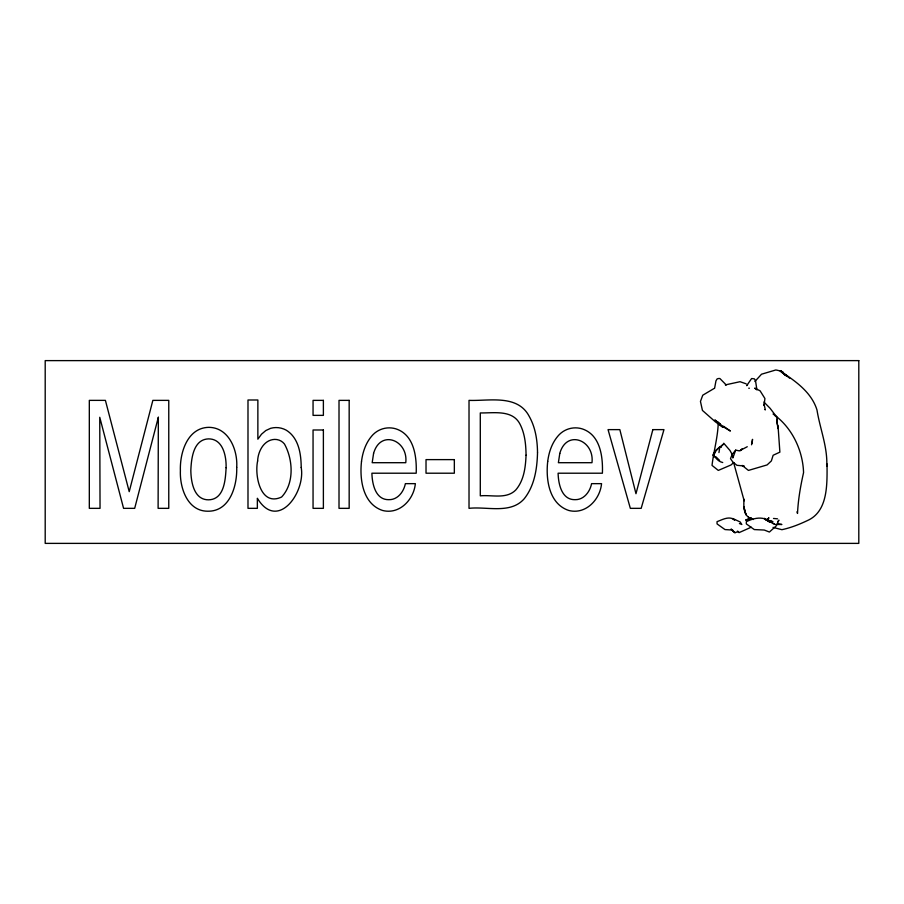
<?xml version="1.0" encoding="UTF-8"?>
<svg xmlns="http://www.w3.org/2000/svg" width="904" height="904" viewBox="0 0 904 904"><rect width="100%" height="100%" fill="white"/><g stroke="black" fill="none" stroke-linecap="round" stroke-linejoin="round"><path stroke-width="1.36" d="M732.907 456.045L732.839 458L735.675 450.135L739.359 450.881L747.269 446.723M777.881 428.541L776.751 419.004M718.262 422.304C717.923 436.971 713.719 450.972 712.024 465.39L718.307 470.419L731.087 464.927L733.641 462.532M714.589 388.313L715.957 380.878L717.154 378.878L718.601 378.516L719.878 378.516L726.217 384.946L725.37 384.889L740.06 381.703L746.184 383.838M752.083 443.548L752.535 439.344L751.552 444.791M826.776 466.294C827.668 446.915 819.973 428.824 816.99 409.998C811.374 391.884 795.102 380.957 780.141 370.934L789.644 378.154M718.951 452.576L719.878 446.666L721.109 447.412M751.213 518.625L750.704 517.777L745.845 519.969M767.609 519.71L768.92 517.777L767.439 519.517M777.768 521.698L778.898 520.128L776.344 525.755L769.417 532.049L764.287 530.038L754.286 529.574L746.342 523.913L746.342 521.664C753.529 518.15 763.564 515.619 769.925 522.105L764.287 518.376L774.66 524.139L772.231 523.28M735.675 450.135L732.206 454.396L730.488 458.656L732.828 461.978L736.929 465.311L744.229 466.012M754.885 381.499L761.507 374.211L775.948 369.939M719.878 446.666L715.9 450.915L713.81 455.175C715.832 458.486 718.77 461.752 722.725 462.532M720.884 446.813L723.505 444.067L715.979 450.192L712.747 455.006L714.149 456.893M740.557 450.621L742.353 448.859L740.579 450.463M826.561 464.26L827.047 463.899C827.058 483.312 828.448 511.381 807.34 520.602C799.204 524.467 790.74 527.789 781.915 529.699L773.022 527.371M714.024 388.528L702.758 395.206L700.453 401.432L702.442 410.427L715.279 421.761L722.771 427.174L719.29 424.202M751.258 527.202L739.065 532.625L737.415 531.1M747.54 384.889L746.693 385.658L751.631 378.516L754.411 378.878L755.552 380.866L756.908 389.873L754.716 388.121L760.094 390.822L764.92 398.506L764.061 405.421L764.016 403.964L765.326 409.896L764.852 409.557M745.789 520.094L749.857 518.986M738.534 531.507L734.884 532.705L731.087 529.066L734.997 532.693L731.799 529.857M732.681 530.06L724.997 529.574L717.053 523.913L717.053 521.664C722.307 519.676 729.562 515.529 734.602 520.015M775.564 524.489L781.87 524.489L778.152 523.823M748.738 388.2L749.371 388.234M777.53 518.828L773.496 518.455M776.83 370.154L781.248 371.194L786.209 375.917M765.213 519.382L772.705 521.642L765.213 519.382L769.858 522.162M739.415 523.54L741.834 524.501L740.127 521.936L732.681 518.489L734.523 520.015M719.584 460.407L715.934 456.814M753.213 519.517L750.704 517.777M723.562 426.236L730.387 431.027L723.788 427.117L714.804 419.976L720.149 423.829M786.152 375.375L780.593 371.047L783.486 373.68M742.139 465.39L748.433 470.419L767.1 464.927L771.361 460.927L773.146 455.254L779.881 452.147L777.994 425.287M773.056 414.009C791.847 427.095 802.82 450.09 803.566 472.589C800.537 486.069 798.153 499.618 797.52 513.438L797.012 511.777M775.123 415.795L776.739 417.162M749.665 518.184C743.178 514.24 743.676 505.856 743.992 499.268L744.173 500.816L733.686 462.78M763.925 402.054L770.118 408.314L777.35 417.84M723.742 443.242L729.98 450.486L732.364 454.757M748.535 517.088L750.23 519.111M781.248 371.194L782.762 373.329M782.581 371.51L784.683 374.945M776.875 419.094L777.248 424.236M158.336 417.275L158.11 508.342L168.765 508.342L168.765 400.37L152.855 400.37L129.215 491.663L105.406 400.37L89.315 400.37L89.315 508.342L100.039 508.342L99.756 417.275L123.577 508.342L134.685 508.342L158.336 417.275M257.629 460.995C254.419 475.843 260.567 506.873 281.596 497.03C294.512 483.38 293.054 459.492 284.444 443.988A12.147 12.147 0 0 0 274.68 439.4C263.945 439.796 257.99 451.356 257.629 460.995M236.712 467.334C237.3 485.55 230 511.743 207.536 511.212C187.309 511.088 179.681 487.606 180.393 470.713C179.715 452.836 187.388 427.648 208.892 427.343C228.881 427.547 237.842 450.124 236.712 467.334M301.202 467.481C305.654 492.251 277.652 531.789 257.357 498.273L257.357 508.342L247.99 508.342L247.99 399.997L257.866 399.997L257.866 439.174L261.516 434.191L265.821 430.541L270.646 428.315A20.758 20.758 0 0 1 286.082 430.089C298.727 437.728 301.134 453.944 301.202 467.481M361.51 461.458C359.464 479.391 362.82 503.912 382.561 510.466C399.489 514.862 413.84 499.596 415.354 483.651L405.365 483.651C403.817 491.663 397.737 499.923 388.833 499.675C375.375 499.957 372.143 483.719 371.906 473.21L416.202 473.21C416.8 456.791 414.235 434.813 395.895 428.846A22.781 22.781 0 0 0 373.16 434.508C366.154 441.751 362.73 451.604 361.51 461.458M547.711 461.458C545.677 479.391 549.033 503.912 568.763 510.466C585.702 514.862 600.053 499.596 601.555 483.651L591.578 483.651C590.029 491.663 583.95 499.923 575.034 499.675C561.576 499.957 558.344 483.719 558.107 473.21L602.403 473.21C603.002 456.791 600.448 434.813 582.108 428.846A22.781 22.781 0 0 0 559.373 434.508C552.355 441.751 548.943 451.604 547.711 461.458M526.06 455.198C525.529 467.391 523.981 480.544 515.653 490.115C506.217 499.403 491.957 494.669 480.295 495.844L480.295 412.936C493.607 413.184 512.398 409.455 519.936 424.032C524.896 433.615 525.913 444.587 526.06 455.198M537.518 452.701C537.112 468.758 534.524 485.832 524.218 498.759C510.557 514.41 486.827 506.274 469.018 508.342L469.018 400.37C489.053 401.139 517.427 394.133 529.111 416.168C535.405 427.253 537.394 440.112 537.518 452.701M226.102 467.696C225.458 479.47 224.35 499.573 208.496 499.822C193.829 499.856 191.004 481.798 190.834 470.487C191.309 458.791 193.207 439.321 208.609 438.881C223.107 438.869 226.418 456.294 226.102 467.696M373.578 453.446L372.188 462.701L405.76 462.701C408.416 440.169 380.392 428.993 373.578 453.446M559.791 453.446L558.389 462.701L591.973 462.701C594.629 440.169 566.593 428.993 559.791 453.446M652.857 429.626L635.975 493.72L619.839 429.626L608.053 429.626L630.337 508.342L641.173 508.342L663.965 429.626L652.857 429.626M858.8 360.617L45.2 360.617L45.2 543.383L858.8 543.383L858.8 360.617M323.383 400.37L313.055 400.37L313.055 415.365L323.383 415.365L323.383 400.37M349.17 400.37L339.011 400.37L339.011 508.342L349.17 508.342L349.17 400.37M323.383 429.988L313.055 429.988L313.055 508.342L323.383 508.342L323.383 429.988M454.339 459.616L426.021 459.616L426.021 473.21L454.339 473.21L454.339 459.616M745.924 514.613L743.811 506.669L745.924 514.613"/></g></svg>
